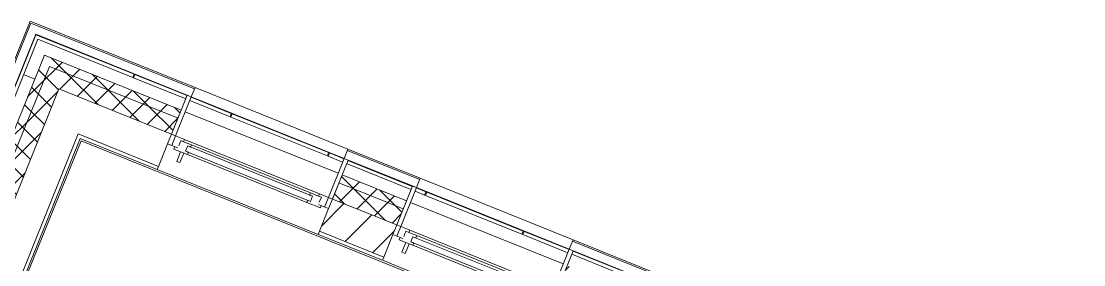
# Model space of a CAD drawing. Header units: millimetres. Extents: x -584918 to 2941280, y 3000189 to 4229862.
# Drawn here: x 184056 to 190182, y 3677505 to 3678910 of the extents above; entities that cross this region are included whole.
import ezdxf

# ---------------------------------------------------------------- set-up
doc = ezdxf.new("R2010")
doc.units = ezdxf.units.MM
for name, color, linetype, lineweight in [('_ Окна', 7, 'Continuous', 0), ('Витраж', 7, 'Continuous', 0), ('Двери', 7, 'Continuous', 0), ('Окна', 7, 'Continuous', 0), ('Перекрытие', 7, 'Continuous', 0), ('Стены', 7, 'Continuous', 0), ('Стены внутренние', 7, 'Continuous', 0), ('Стены наружные', 7, 'Continuous', 0), ('Стены несущие', 7, 'Continuous', 0), ('Стены отделка', 7, 'Continuous', 0), ('Стены перегородки', 7, 'Continuous', 0), ('Стены разрез', 7, 'Continuous', 0), ('Стены штриховка', 7, 'Continuous', 0)]:
    doc.layers.add(name, color=color, linetype=linetype, lineweight=lineweight)
pattern_1 = [(45, (192051.36, 3643581.32), (-70.71068, 70.71068), []), (135, (192051.36, 3643581.32), (-70.71068, -70.71068), [])]

# ---------------------------------------------------------------- blocks, each defined once
blk = doc.blocks.new('Окно_ПВХ_1Створка_1Фрамуга-верх - ОП_2100_h_х950_1ст1фр- желтый-7965113-АР Этаж 01')
at = {"layer": '_ Окна'}
for p, q in [((-419, 100), (-500, 100)), ((-500, 100), (-500, 40)), ((-475, 40), (-475, 100)), ((-437, 54), (-437, 86)), ((-437, 86), (-419, 86)), ((-419, 86), (-419, 100)), ((-370, 86), (-419, 86)), ((-388, 72), (-388, 40)), ((-370, 72), (-388, 72)), ((-388, 72), (388, 72)), ((-370, 86), (-370, 72)), ((370, 86), (370, 72)), ((370, 86), (419, 86)), ((370, 72), (388, 72)), ((388, 72), (388, 40)), ((419, 100), (419, 86)), ((500, 100), (419, 100)), ((419, 86), (437, 86)), ((437, 86), (437, 54)), ((475, 40), (475, 100)), ((500, 40), (500, 100)), ((-500, 40), (-437, 40)), ((-455, 26), (-455, 40)), ((-370, 26), (-455, 26)), ((-388, 40), (-370, 40)), ((-388, 40), (388, 40)), ((-370, 40), (-370, 26)), ((370, 40), (370, 26)), ((388, 40), (370, 40)), ((455, 26), (370, 26)), ((437, 40), (500, 40)), ((455, 40), (455, 26))]:
    blk.add_line(p, q, dxfattribs=at)
at = {"layer": 'Окна'}
for p, q in [((-419, 100), (419, 100)), ((-370, 86), (370, 86)), ((-413.5, -34), (-413.5, 26)), ((-393.5, 26), (-393.5, -34)), ((370, 26), (-370, 26)), ((-393.5, -34), (-413.5, -34))]:
    blk.add_line(p, q, dxfattribs=at)
blk = doc.blocks.new('ASVP_ДверьАлюминиеваяВитражная_1 полотно - Остекленная Наружная_левая желтая-7860697-АР Этаж 01')
at = {"layer": 'Двери', "lineweight": 18}
for p, q in [((490, 1012.5), (440, 1012.5)), ((440, 1012.5), (440, 32.5)), ((490, 32.5), (490, 1012.5)), ((-490, 32.5), (-550, 32.5)), ((-550, 32.5), (-550, -32.5)), ((-490, -17.5), (-490, 32.5)), ((440, 32.5), (490, 32.5)), ((550, 32.5), (490, 32.5)), ((490, 32.5), (490, -17.5)), ((550, -32.5), (550, 32.5)), ((-550, -32.5), (-480, -32.5)), ((-480, -17.5), (-490, -17.5)), ((-480, -32.5), (-480, -17.5)), ((490, -17.5), (480, -17.5)), ((480, -17.5), (480, -32.5)), ((480, -32.5), (550, -32.5))]:
    blk.add_line(p, q, dxfattribs=at)
at = {"layer": 'Двери'}
blk.add_arc((490, 32.5), 980, 90, 180, dxfattribs=at)
blk = doc.blocks.new('Прямоугольный импост - 5х20 мм  _зазор керамогранита цоколя_-7684918-АР Этаж 01')
at = {"layer": 'Витраж'}
for p, q in [((-2.5, -10), (-2.5, 10)), ((-2.5, 10), (2.5, 10)), ((2.5, 10), (2.5, -10)), ((2.5, -10), (-2.5, -10))]:
    blk.add_line(p, q, dxfattribs=at)
blk = doc.blocks.new('Откос наружный6 - Откос наружный-7926738-АР Этаж 01')
at = {"layer": 'Стены разрез'}
for p, q in [((-29498.5, 10399.3), (-29740.5, 10399.3)), ((-29740.5, 10399.3), (-29740.5, 10374.3)), ((-29740.5, 10374.3), (-29498.5, 10374.3)), ((-29498.5, 9424.3), (-29740.5, 9424.3)), ((-29740.5, 9424.3), (-29740.5, 9399.3)), ((-29740.5, 9399.3), (-29498.5, 9399.3))]:
    blk.add_line(p, q, dxfattribs=at)
blk = doc.blocks.new('Откос наружный9 - Откос наружный-7927197-АР Этаж 01')
at = {"layer": 'Стены разрез'}
for p, q in [((-29498.5, 10399.3), (-29740.5, 10399.3)), ((-29740.5, 10399.3), (-29740.5, 10374.3)), ((-29740.5, 10374.3), (-29498.5, 10374.3)), ((-29498.5, 9424.3), (-29740.5, 9424.3)), ((-29740.5, 9424.3), (-29740.5, 9399.3)), ((-29740.5, 9399.3), (-29498.5, 9399.3))]:
    blk.add_line(p, q, dxfattribs=at)

msp = doc.modelspace()

# ---------------------------------------------------------------- hatches: boundary and pattern name
at = {"layer": 'Стены внутренние'}
h = msp.add_hatch(dxfattribs=at)
h.set_pattern_fill('FP_30', color=256, style=0, pattern_type=2)
h.set_pattern_definition([(45, (192051.36, 3643581.32), (-224.5064, 224.5064), []), (45, (192275.87, 3643581.32), (-224.5064, 224.5064), [396.875, -79.375, 3.353, -76.022])])
h.paths.add_polyline_path([(186145.913, 3677549.125), (186220.668, 3677734.629), (185849.66, 3677884.139), (185774.905, 3677698.636), (186138.437, 3677552.138)])
at = {"layer": 'Стены наружные'}
h = msp.add_hatch(dxfattribs=at)
h.set_pattern_fill('FP_57', color=256, style=0, pattern_type=2)
h.set_pattern_definition(pattern_1)
h.paths.add_polyline_path([(183862.417, 3677768.546), (184236.193, 3678696.065), (184189.817, 3678714.753), (183816.041, 3677787.234)])
h = msp.add_hatch(dxfattribs=at)
h.set_pattern_fill('FP_57', color=256, style=0, pattern_type=2)
h.set_pattern_definition(pattern_1)
h.paths.add_polyline_path([(190431.881, 3676145.388), (190450.569, 3676191.764), (189940.434, 3676397.341), (189921.745, 3676350.965), (190394.503, 3676160.45)])
h.paths.add_polyline_path([(188715.971, 3676836.874), (188734.66, 3676883.25), (187204.253, 3677499.981), (187185.565, 3677453.605), (188543.864, 3676906.23)])
h.paths.add_polyline_path([(186258.046, 3677827.381), (186276.734, 3677873.757), (185905.727, 3678023.267), (185887.038, 3677976.891), (186220.668, 3677842.443)])
h.paths.add_polyline_path([(184959.519, 3678350.668), (184978.208, 3678397.044), (184236.193, 3678696.065), (184217.504, 3678649.689), (184922.142, 3678365.73)])
h = msp.add_hatch(dxfattribs=at)
h.set_pattern_fill('FP_57', color=256, style=0, pattern_type=2)
h.set_pattern_definition(pattern_1)
h.paths.add_polyline_path([(183936.48, 3677684.792), (184310.256, 3678612.311), (184217.504, 3678649.689), (183843.728, 3677722.17), (183911.574, 3677694.829)])
h = msp.add_hatch(dxfattribs=at)
h.set_pattern_fill('FP_57', color=256, style=0, pattern_type=2)
h.set_pattern_definition(pattern_1)
h.paths.add_polyline_path([(190394.503, 3676052.636), (190431.881, 3676145.388), (189921.745, 3676350.965), (189884.368, 3676258.213), (190183.711, 3676137.582)])
h.paths.add_polyline_path([(188678.593, 3676744.122), (188715.971, 3676836.874), (187185.565, 3677453.605), (187148.187, 3677360.853), (188582.062, 3676783.022)])
h.paths.add_polyline_path([(186220.668, 3677734.629), (186258.046, 3677827.381), (185887.038, 3677976.891), (185849.66, 3677884.139), (186198.241, 3677743.667)])
h.paths.add_polyline_path([(184922.142, 3678257.916), (184959.519, 3678350.668), (184310.256, 3678612.311), (184272.878, 3678519.559), (184918.706, 3678259.3)])

# ---------------------------------------------------------------- linework, layer by layer
at = {"layer": 'Перекрытие'}
msp.add_line((184133.751, 3678575.626), (184068.824, 3678601.79), dxfattribs=at)
at = {"layer": 'Стены'}
for p, q in [((183911.977, 3678266.083), (184139.98, 3678831.87)), ((184151.055, 3678805.844), (183930.527, 3678258.608)), ((184139.98, 3678831.87), (184705.767, 3678603.866)), ((184698.291, 3678585.316), (184151.055, 3678805.844)), ((184705.767, 3678603.866), (184698.291, 3678585.316)), ((184710.404, 3678601.998), (184702.929, 3678583.447)), ((185004.372, 3678461.97), (184702.929, 3678583.447)), ((184710.404, 3678601.998), (185011.848, 3678480.52)), ((185259.44, 3678359.181), (185027.56, 3678452.625)), ((185034.844, 3678471.253), (185266.916, 3678377.732)), ((185266.916, 3678377.732), (185259.44, 3678359.181)), ((185271.553, 3678375.863), (185264.078, 3678357.313)), ((185271.553, 3678375.863), (185828.065, 3678151.597)), ((185820.589, 3678133.047), (185264.078, 3678357.313)), ((185828.065, 3678151.597), (185820.589, 3678133.047)), ((185832.702, 3678149.728), (185825.227, 3678131.178)), ((185908.703, 3678097.538), (185825.227, 3678131.178)), ((185832.702, 3678149.728), (185916.37, 3678116.011)), ((186302.899, 3677938.683), (185931.891, 3678088.194)), ((185939.367, 3678106.744), (186310.566, 3677957.156)), ((186333.562, 3677947.889), (186389.213, 3677925.463)), ((186381.738, 3677906.912), (186326.087, 3677929.339)), ((186389.213, 3677925.463), (186381.738, 3677906.912)), ((186393.851, 3677923.594), (186386.376, 3677905.043)), ((186942.887, 3677680.777), (186386.376, 3677905.043)), ((186393.851, 3677923.594), (186950.362, 3677699.328)), ((186950.362, 3677699.328), (186942.887, 3677680.777)), ((186955, 3677697.459), (186947.524, 3677678.909)), ((186955, 3677697.459), (187214.897, 3677592.724)), ((187207.23, 3677574.251), (186947.524, 3677678.909)), ((187237.893, 3677583.457), (187511.511, 3677473.193)), ((187504.036, 3677454.643), (187230.418, 3677564.907))]:
    msp.add_line(p, q, dxfattribs=at)
at = {"layer": 'Стены внутренние'}
for p, q in [((184400.239, 3678220.261), (182703.295, 3674009.325)), ((187498.152, 3676971.848), (184400.239, 3678220.261)), ((184847.386, 3678072.412), (184899.715, 3678202.265)), ((185767.43, 3677680.085), (184839.911, 3678053.862)), ((187065.956, 3677156.799), (186138.437, 3677530.575))]:
    msp.add_line(p, q, dxfattribs=at)
at = {"layer": 'Стены наружные'}
for p, q in [((185057.462, 3678526.827), (185938.605, 3678171.74)), ((185916.926, 3678117.943), (185035.783, 3678473.031)), ((185001.396, 3678387.699), (185882.539, 3678032.612)), ((186355.989, 3678003.54), (187237.132, 3677648.453)), ((187215.453, 3677594.657), (186334.31, 3677949.744)), ((186299.922, 3677864.412), (187181.065, 3677509.325))]:
    msp.add_line(p, q, dxfattribs=at)
at = {"layer": 'Стены несущие'}
for p, q in [((186220.668, 3677734.629), (185849.66, 3677884.139)), ((185849.66, 3677884.139), (186220.668, 3677734.629)), ((185827.234, 3677828.488), (185774.905, 3677698.636)), ((186145.913, 3677549.125), (185774.905, 3677698.636)), ((186145.913, 3677549.125), (186198.241, 3677678.978))]:
    msp.add_line(p, q, dxfattribs=at)
at = {"layer": 'Стены отделка'}
for p, q in [((184106.756, 3678909.948), (183620.846, 3677704.173)), ((185057.462, 3678526.827), (184106.756, 3678909.948)), ((183674.642, 3677682.494), (184138.873, 3678834.473)), ((184138.873, 3678834.473), (185035.783, 3678473.031)), ((185035.783, 3678473.031), (185057.462, 3678526.827)), ((184383.627, 3678259.3), (182664.256, 3673992.713)), ((184847.386, 3678072.412), (184383.627, 3678259.3)), ((182690.282, 3674003.788), (184394.702, 3678233.274)), ((184394.702, 3678233.274), (184839.911, 3678053.862)), ((185938.605, 3678171.74), (185916.926, 3678117.943)), ((186355.989, 3678003.54), (185938.605, 3678171.74)), ((184839.911, 3678053.862), (184847.386, 3678072.412)), ((185916.926, 3678117.943), (186334.31, 3677949.744)), ((186334.31, 3677949.744), (186355.989, 3678003.54)), ((185774.905, 3677698.636), (185767.43, 3677680.085)), ((185767.43, 3677680.085), (186138.437, 3677530.575)), ((187237.132, 3677648.453), (187215.453, 3677594.657)), ((188837.102, 3677003.689), (187237.132, 3677648.453)), ((187215.453, 3677594.657), (188815.423, 3676949.893)), ((186138.437, 3677530.575), (186145.913, 3677549.125))]:
    msp.add_line(p, q, dxfattribs=at)
at = {"layer": 'Стены перегородки'}
for p, q in [((184189.817, 3678714.753), (183816.041, 3677787.234)), ((184978.208, 3678397.044), (184189.817, 3678714.753)), ((183899.102, 3677592.04), (184272.878, 3678519.559)), ((184272.878, 3678519.559), (184922.142, 3678257.916)), ((184922.142, 3678257.916), (184978.208, 3678397.044)), ((185905.727, 3678023.267), (185849.66, 3677884.139)), ((186276.734, 3677873.757), (185905.727, 3678023.267)), ((186220.668, 3677734.629), (186276.734, 3677873.757))]:
    msp.add_line(p, q, dxfattribs=at)
at = {"layer": 'Стены штриховка'}
for p, q in [((183628.267, 3677701.183), (184111.185, 3678899.537)), ((185054.472, 3678519.407), (184111.185, 3678899.537)), ((184217.504, 3678649.689), (183843.728, 3677722.17)), ((184959.519, 3678350.668), (184217.504, 3678649.689)), ((186352.999, 3677996.12), (185935.615, 3678164.319)), ((186258.046, 3677827.381), (185887.038, 3677976.891)), ((188834.112, 3676996.269), (187234.142, 3677641.033))]:
    msp.add_line(p, q, dxfattribs=at)

# ---------------------------------------------------------------- block references
at = {"layer": 'Витраж', "extrusion": (0, 0, -1), "rotation": 201.9486990835424}
for p in [(-184704.348, 3678593.657), (-185265.497, 3678367.522), (-185826.646, 3678141.388), (-186387.794, 3677915.253), (-186948.943, 3677689.118)]:
    msp.add_blockref('Прямоугольный импост - 5х20 мм  _зазор керамогранита цоколя_-7684918-АР Этаж 01', p, dxfattribs=at)
at = {"layer": 'Двери', "rotation": 338.0513009164578}
msp.add_blockref('ASVP_ДверьАлюминиеваяВитражная_1 полотно - Остекленная Наружная_левая желтая-7860697-АР Этаж 01', (189268.398, 3676468.704), dxfattribs=at)
at = {"layer": 'Окна', "rotation": 338.0513009164573}
for p in [(185348.523, 3677978.276), (186647.05, 3677454.989)]:
    msp.add_blockref('Окно_ПВХ_1Створка_1Фрамуга-верх - ОП_2100_h_х950_1ст1фр- желтый-7965113-АР Этаж 01', p, dxfattribs=at)
at = {"layer": 'Стены', "rotation": 248.0513009164575}
for name, p in [('Откос наружный9 - Откос наружный-7927197-АР Этаж 01', (165178.255, 3654410.777)), ('Откос наружный6 - Откос наружный-7926738-АР Этаж 01', (166476.782, 3653887.49))]:
    msp.add_blockref(name, p, dxfattribs=at)

doc.saveas('drawing.dxf')
